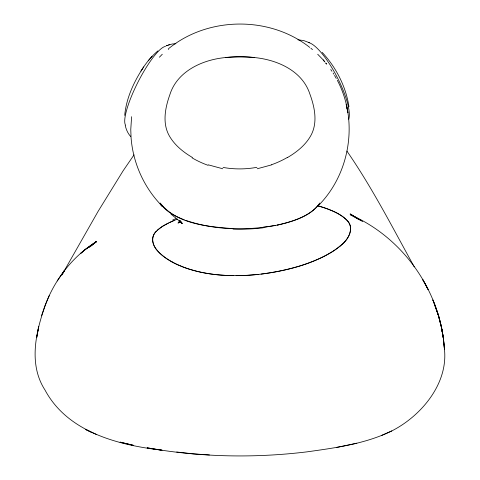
<?xml version="1.0" encoding="UTF-8"?>
<svg xmlns="http://www.w3.org/2000/svg" width="480" height="480" viewBox="0 0 480 480"><rect width="100%" height="100%" fill="white"/><g stroke="black" fill="none" stroke-linecap="round" stroke-linejoin="round"><path stroke-width="0.72" d="M179.94 221.97L180.006 220.878M124.704 115.398C126.21 98.838 133.266 83.226 142.098 69.33M131.604 116.706L130.77 129.528L131.094 138.102C133.17 163.77 144.51 188.562 162.786 206.736M89.568 247.026L96.336 241.59C74.202 255.456 57.09 276.516 47.07 300.54C36.522 328.452 27.468 362.976 45.018 390.048C67.608 432.174 118.158 445.08 162.042 450.198L147.156 447.834C199.824 457.176 253.86 458.322 306.948 451.86C335.748 447.834 365.34 443.85 391.77 430.944C421.104 416.022 448.308 383.79 444.438 349.134L444.438 349.08C440.856 291.396 403.284 237.624 350.16 214.626L358.938 219.576M41.502 315.816L45.024 305.52L49.29 295.524M61.95 274.848L98.118 211.338L123.108 170.814L134.058 154.818M61.974 274.794L64.422 270.348M61.908 274.758L64.344 270.534M319.794 203.034C310.278 216.894 292.608 221.388 277.152 225.12M179.13 222.042L178.062 223.146L179.766 221.082M179.19 222.03L179.934 220.818M142.278 69.066C146.574 62.304 151.74 56.046 157.902 50.904M140.958 71.088L143.67 66.924M57.228 280.986L63.876 271.308M148.23 60.768L152.082 56.334M156.426 231.12C150.462 236.394 152.286 245.574 157.446 250.692A101.67 42.096 0 0 0 172.806 262.356A97.386 40.392 -0.1 0 0 177.228 264.552L183.726 267.246A84.204 34.86 0 0 0 189.006 269.088L196.602 271.236A74.964 31.014 0 0 0 233.79 275.634M317.214 206.736C350.166 174.66 358.932 120.972 337.314 80.28M159.384 57.234L162.3 54.24M157.278 230.274L162.288 226.482L168.528 223.02M340.002 246.126C348.258 240.558 355.494 227.19 346.086 219.384C338.172 212.19 327.702 208.71 317.622 205.764M179.904 221.346L178.236 222.684L179.904 221.472M169.092 48.246C208.626 16.326 269.892 15.93 309.78 47.418M287.598 157.488C297.174 151.848 306.27 144.486 311.448 134.442C317.778 121.674 314.532 106.692 309.846 93.942C302.244 70.692 277.146 59.76 254.442 57.546A91.47 71.748 0 0 0 225.552 57.534C202.464 59.718 177.078 71.166 169.776 94.926C165.144 107.91 162.138 123.366 169.38 135.99C174.708 145.254 183.306 152.142 192.402 157.488M169.878 222.366L174.072 220.476M391.77 430.944L381.33 435.564M177.378 219.108C169.986 222.216 162.282 225.378 156.468 231.078A53.31 22.056 0 0 0 154.086 234.228C150.264 240.702 154.548 248.256 159.414 252.798M167.454 45.33L166.128 45.798L172.218 43.992L175.89 43.74M168.444 44.982L169.824 44.496M271.746 164.832L257.22 168.774M356.82 443.208L336.3 447.498M274.32 225.684L277.932 224.958M275.46 225.462C245.79 230.808 214.398 230.172 185.694 220.344M261.048 274.098C286.41 270.75 312.156 264.498 333.954 250.626C341.928 245.028 352.476 236.916 350.28 225.888A56.142 23.232 0 0 0 348.126 221.7C342.786 215.16 334.722 211.716 327.036 208.746A85.68 35.442 0 0 0 318.072 205.89M258.828 274.35L247.56 275.304L236.088 275.658M233.13 228.654C208.05 226.614 176.964 224.364 160.206 203.034M297.924 39.816L303.678 40.548L309.366 42.708M209.418 454.944L193.278 453.858L176.712 452.01M222.78 168.774L208.254 164.832M184.29 219.828C176.214 216.702 168.042 212.748 162.306 206.058M90.726 432.03L85.458 429.36L96.21 434.406M172.092 261.936C182.412 267.558 193.806 270.99 205.326 273.102A73.362 30.354 0 0 0 218.628 274.902C245.646 277.23 273.042 273.93 298.998 266.214A137.994 57.114 0 0 0 314.634 260.664A131.94 54.606 0 0 0 340.044 246.138M362.706 221.616L350.166 213.912L360.822 220.5M171.03 214.152L181.584 222.786L180.426 221.574L182.154 223.476L180.162 221.046L181.512 222.9L180.666 221.682M180.312 221.628L182.34 223.368M310.908 48.246L312.48 49.62M179.676 220.944L181.584 222.786M317.7 54.24L322.56 59.226M322.182 52.386C336.066 67.332 345.894 86.442 348.954 106.68M323.052 59.748L324.822 61.878L323.052 59.724M130.68 136.542C127.836 133.398 126.012 129.39 125.238 125.244M346.944 151.134C372.336 187.914 392.67 227.808 414.252 266.862M330.75 69.564L331.938 71.28M333.126 72.996L333.828 74.208M334.524 75.42L336.264 78.456M434.97 305.166L432.87 299.946L438.576 315.894L441.36 326.934L438.576 315.924L434.97 305.46L438.576 315.894M180.138 220.824L180.51 222.216M438.576 316.02L441.36 326.766L443.286 337.65L444.438 349.092L443.286 337.65L441.36 326.88L443.286 337.674M441.36 326.766L443.286 337.734M172.782 219.954A183.636 76.41 0.2 0 1 175.752 218.712M172.14 261.924A102.246 42.306 0 0 1 159.444 252.792M308.838 42.654A44.562 12.138 62.6 0 1 336.774 76.464A44.562 12.138 62.6 0 1 348.762 119.226M168.3 48.528A44.562 9.69 -63 0 1 168.534 49.542M125.448 125.016A44.562 9.69 -63 0 1 138.132 81.828A44.562 9.69 -63 0 1 165.516 46.416M225.552 57.54A59.16 18.342 0 0 1 254.448 57.54M287.496 157.368A83.196 67.326 -7.2 0 1 271.68 164.688M256.902 167.316A86.826 79.77 -1.3 0 1 223.074 167.436M208.02 165.306A83.196 67.992 6.7 0 1 192.09 157.86M318.906 204.33A81.69 33.876 -0.1 0 1 277.962 224.976M274.164 225.546A80.988 33.306 -0.1 0 1 262.896 227.268M263.274 227.808A82.764 34.656 0.1 0 1 233.052 229.05M161.724 206.142A82.836 34.518 -0.9 0 1 160.11 203.718M36.756 337.356L38.742 326.364L36.756 337.38M85.506 249.348L80.7 253.368L85.476 249.384L96.234 241.902L85.506 249.348M96.426 241.398L89.634 246.96L96.426 241.398M133.188 445.254L120.15 442.164L133.188 445.254M326.592 64.002L325.71 62.94L326.592 63.996M425.424 284.292L422.568 279.306L428.094 289.524L425.424 284.304M347.13 108.69L346.206 104.22L347.892 112.548L347.13 108.69"/></g></svg>
